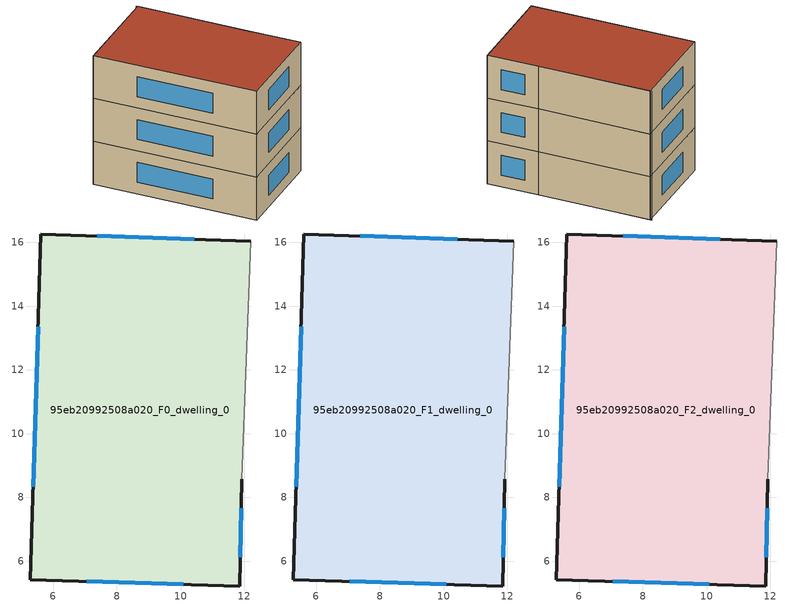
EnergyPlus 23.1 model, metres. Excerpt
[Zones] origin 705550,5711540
95eb20992508a020_F0_dwelling_0
 floor ground (EU_floor_Construction): 12.2,16.04 11.92,8.57 11.85,5.22 5.28,5.42 5.61,16.26 z0
 wall outside (EU_wall_Construction): 12.2,16.04 5.61,16.26 5.28,5.42 11.85,5.22 11.92,8.57 z0:3
 wall adiabatic (EU_wall_Construction): 11.92,8.57 12.2,16.04 z0:3
 window (EU_Window_Construction): 5.53,13.35 5.37,8.34 / 10.43,16.1 7.38,16.2 / 11.87,6.12 11.9,7.67 / 7.05,5.37 10.09,5.28 z0.81:2.19
95eb20992508a020_F1_dwelling_0
 floor to 95eb20992508a020_F0_dwelling_0 (EU_floor_Construction): 12.2,16.04 11.92,8.57 11.85,5.22 5.28,5.42 5.61,16.26 z3
 wall outside (EU_wall_Construction): 12.2,16.04 5.61,16.26 5.28,5.42 11.85,5.22 11.92,8.57 z3:6
 wall adiabatic (EU_wall_Construction): 11.92,8.57 12.2,16.04 z3:6
 window (EU_Window_Construction): 5.53,13.35 5.37,8.34 / 10.43,16.1 7.38,16.2 / 11.87,6.12 11.9,7.67 / 7.05,5.37 10.09,5.28 z3.81:5.19
95eb20992508a020_F2_dwelling_0
 floor to 95eb20992508a020_F1_dwelling_0 (EU_floor_Construction): 12.2,16.04 11.92,8.57 11.85,5.22 5.28,5.42 5.61,16.26 z6
 wall outside (EU_wall_Construction): 12.2,16.04 5.61,16.26 5.28,5.42 11.85,5.22 11.92,8.57 z6:9
 wall adiabatic (EU_wall_Construction): 11.92,8.57 12.2,16.04 z6:9
 window (EU_Window_Construction): 5.53,13.35 5.37,8.34 / 10.43,16.1 7.38,16.2 / 11.87,6.12 11.9,7.67 / 7.05,5.37 10.09,5.28 z6.81:8.19
 roof outside (EU_roof_Construction): 11.85,5.22 11.92,8.57 12.2,16.04 5.61,16.26 5.28,5.42 z9
shading: 11.88,8.51 12.2,16.12 z0:9
[Building]
EU S2 Campaign: North Axis=0; Terrain=City; Solar Distribution=FullExterior
[Site:Location]
London: Latitude=51.5; Longitude=-0.5; Time Zone=0; Elevation=25
[SizingPeriod:WeatherFileDays]
AnnualSizingPeriod: Begin Month=1; Begin Day of Month=1; End Month=12; End Day of Month=31; Day of Week for Start Day=Monday; Use Weather File Daylight Saving Period=No; Use Weather File Rain and Snow Indicators=No
[MATERIAL]
EU_InternalMass_Material: Roughness=MediumRough; Thickness=0.1; Conductivity=1; Density=1800; Specific Heat=900; Thermal Absorptance=0.9; Solar Absorptance=0.7; Visible Absorptance=0.7
[MATERIAL:NOMASS] Roughness=MediumRough; Thermal Absorptance=0.9; Solar Absorptance=0.7; Visible Absorptance=0.7
Name | Thermal Resistance
EU_wall_NoMass | 0.735294
EU_roof_NoMass | 0.520833
EU_floor_NoMass | 1.81159
[WINDOWMATERIAL:SIMPLEGLAZINGSYSTEM]
EU_Window_SimpleGlazing: UFactor=3.92; Solar Heat Gain Coefficient=0.85; Visible Transmittance=0.85
[CONSTRUCTION]
EU_wall_Construction: EU_wall_NoMass
EU_roof_Construction: EU_roof_NoMass
EU_floor_Construction: EU_floor_NoMass
EU_Window_Construction: EU_Window_SimpleGlazing
EU_InternalMass_Construction: EU_InternalMass_Material
[ZONE] Type=1; Multiplier=1; Ceiling Height=autocalculate; Volume=213.093; Floor Area=autocalculate; Part of Total Floor Area=Yes
95eb20992508a020_F0_dwelling_0; 95eb20992508a020_F1_dwelling_0; 95eb20992508a020_F2_dwelling_0
[INTERNALMASS] Construction=EU_InternalMass_Construction; Surface Area=71.0312
Name | Zone or ZoneList
95eb20992508a020_F0_dwelling_0_EU_InternalMass | 95eb20992508a020_F0_dwelling_0
95eb20992508a020_F1_dwelling_0_EU_InternalMass | 95eb20992508a020_F1_dwelling_0
95eb20992508a020_F2_dwelling_0_EU_InternalMass | 95eb20992508a020_F2_dwelling_0
[OTHEREQUIPMENT] Fuel Type=Electricity; Design Level Calculation Method=Watts/Area; Power per Zone Floor Area=1; Fraction Latent=0; Fraction Radiant=0; Fraction Lost=0; Carbon Dioxide Generation Rate=0; EndUse Subcategory=EU_Step8_InternalGains
Name | Zone or ZoneList or Space or SpaceList | Schedule
EU_Step8_InternalGain_95eb20992508a020_F0_dwelling_0_f000 | 95eb20992508a020_F0_dwelling_0 | EU_Step8_GainSchedule_95eb20992508a020_F0_dwelling_0_f000
EU_Step8_InternalGain_95eb20992508a020_F1_dwelling_0_f000 | 95eb20992508a020_F1_dwelling_0 | EU_Step8_GainSchedule_95eb20992508a020_F1_dwelling_0_f000
EU_Step8_InternalGain_95eb20992508a020_F2_dwelling_0_f000 | 95eb20992508a020_F2_dwelling_0 | EU_Step8_GainSchedule_95eb20992508a020_F2_dwelling_0_f000
[ZONEVENTILATION:DESIGNFLOWRATE] Schedule=EU_AlwaysOn; Design Flow Rate Calculation Method=AirChanges/Hour; Air Changes per Hour=0.48; Ventilation Type=Natural; Fan Pressure Rise=0; Fan Total Efficiency=1; Constant Term Coefficient=1; Temperature Term Coefficient=0; Velocity Term Coefficient=0; Velocity Squared Term Coefficient=0; Minimum Indoor Temperature=-100; Maximum Indoor Temperature=100; Delta Temperature=-100; Minimum Outdoor Temperature=-100; Maximum Outdoor Temperature=100; Maximum Wind Speed=40
Name | Zone or ZoneList or Space or SpaceList
EU_ConstantAir_95eb20992508a020_F0_dwelling_0 | 95eb20992508a020_F0_dwelling_0
EU_ConstantAir_95eb20992508a020_F1_dwelling_0 | 95eb20992508a020_F1_dwelling_0
EU_ConstantAir_95eb20992508a020_F2_dwelling_0 | 95eb20992508a020_F2_dwelling_0
[HVACTEMPLATE:THERMOSTAT] Constant Heating Setpoint=20; Constant Cooling Setpoint=50
EU_HeatOnly_95eb20992508a020_F0_dwelling_0; EU_HeatOnly_95eb20992508a020_F1_dwelling_0; EU_HeatOnly_95eb20992508a020_F2_dwelling_0
[HVACTEMPLATE:ZONE:IDEALLOADSAIRSYSTEM] System Availability Schedule=EU_AlwaysOn; Maximum Heating Supply Air Temperature=50; Minimum Cooling Supply Air Temperature=13; Maximum Heating Supply Air Humidity Ratio=0.0156; Minimum Cooling Supply Air Humidity Ratio=0.0077; Heating Limit=NoLimit; Cooling Limit=NoLimit; Heating Availability Schedule=EU_AlwaysOn; Cooling Availability Schedule=EU_CoolingOff; Dehumidification Control Type=ConstantSensibleHeatRatio; Cooling Sensible Heat Ratio=0.7; Dehumidification Setpoint=60; Humidification Control Type=None; Humidification Setpoint=30; Outdoor Air Method=None; Outdoor Air Flow Rate per Person=0.00944; Outdoor Air Flow Rate per Zone Floor Area=0; Outdoor Air Flow Rate per Zone=0; Demand Controlled Ventilation Type=None; Outdoor Air Economizer Type=NoEconomizer; Heat Recovery Type=None; Sensible Heat Recovery Effectiveness=0.7; Latent Heat Recovery Effectiveness=0.65
Name | Template Thermostat
95eb20992508a020_F0_dwelling_0 | EU_HeatOnly_95eb20992508a020_F0_dwelling_0
95eb20992508a020_F1_dwelling_0 | EU_HeatOnly_95eb20992508a020_F1_dwelling_0
95eb20992508a020_F2_dwelling_0 | EU_HeatOnly_95eb20992508a020_F2_dwelling_0
[SIZING:ZONE] Zone Cooling Design Supply Air Temperature Input Method=SupplyAirTemperature; Zone Cooling Design Supply Air Temperature=13; Zone Heating Design Supply Air Temperature Input Method=SupplyAirTemperature; Zone Heating Design Supply Air Temperature=50; Zone Cooling Design Supply Air Humidity Ratio=0.008; Zone Heating Design Supply Air Humidity Ratio=0.008; Cooling Design Air Flow Method=DesignDay; Cooling Design Air Flow Rate=0; Cooling Minimum Air Flow per Zone Floor Area=0.000762; Cooling Minimum Air Flow=0; Cooling Minimum Air Flow Fraction=0.2; Heating Design Air Flow Method=DesignDay; Heating Design Air Flow Rate=0; Heating Maximum Air Flow per Zone Floor Area=0.002032; Heating Maximum Air Flow=0.141576; Heating Maximum Air Flow Fraction=0.3; Account for Dedicated Outdoor Air System=No; Dedicated Outdoor Air System Control Strategy=NeutralSupplyAir; Dedicated Outdoor Air Low Setpoint Temperature for Design=autosize; Dedicated Outdoor Air High Setpoint Temperature for Design=autosize; Zone Load Sizing Method=Sensible Load Only No Latent Load; Zone Latent Cooling Design Supply Air Humidity Ratio Input Method=HumidityRatioDifference; Zone Cooling Design Supply Air Humidity Ratio Difference=0.005; Zone Latent Heating Design Supply Air Humidity Ratio Input Method=HumidityRatioDifference; Zone Humidification Design Supply Air Humidity Ratio Difference=0.005
95eb20992508a020_F0_dwelling_0; 95eb20992508a020_F1_dwelling_0; 95eb20992508a020_F2_dwelling_0
[SCHEDULE:CONSTANT]
Name | Hourly Value
EU_AlwaysOn | 1
EU_CoolingOff | 0
[SCHEDULE:FILE] Column Number=1; Rows to Skip at Top=0; Number of Hours of Data=8760; Column Separator=Comma; Interpolate to Timestep=No; Minutes per Item=60; Adjust Schedule for Daylight Savings=Yes
Name | File
EU_Step8_GainSchedule_95eb20992508a020_F0_dwelling_0_f000 | ../../schedules/95eb20992508a020/95eb20992508a020_F0_dwelling_0_f000_gain.csv
EU_Step8_GainSchedule_95eb20992508a020_F1_dwelling_0_f000 | ../../schedules/95eb20992508a020/95eb20992508a020_F1_dwelling_0_f000_gain.csv
EU_Step8_GainSchedule_95eb20992508a020_F2_dwelling_0_f000 | ../../schedules/95eb20992508a020/95eb20992508a020_F2_dwelling_0_f000_gain.csv
